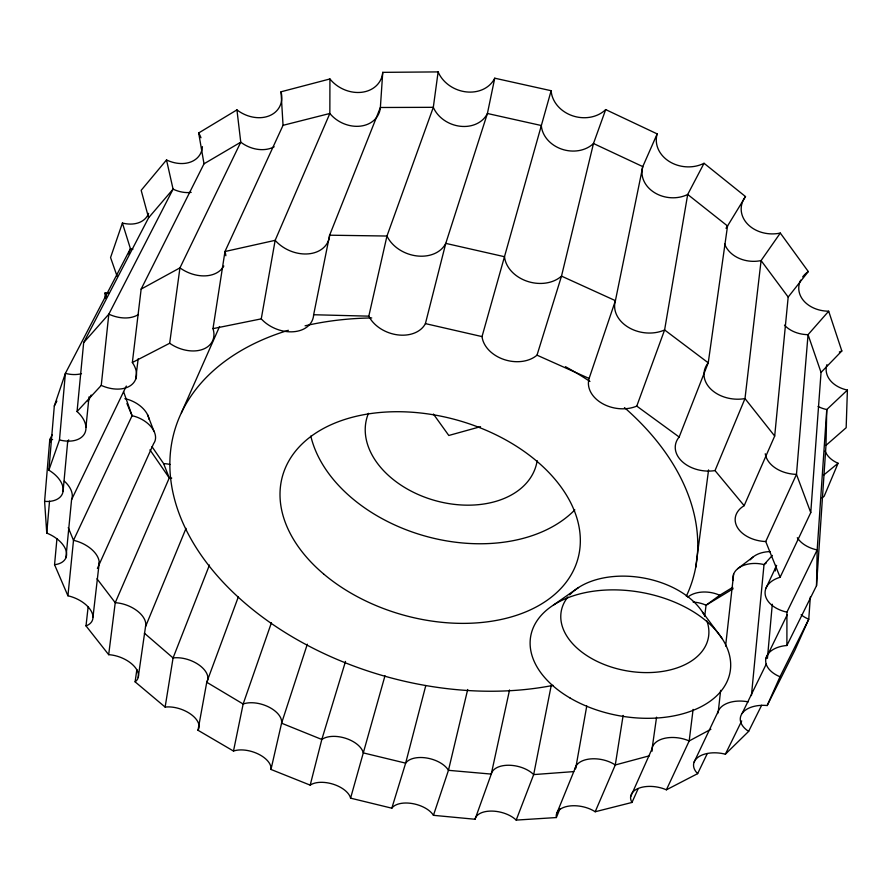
<?xml version="1.0" encoding="UTF-8"?>
<svg xmlns="http://www.w3.org/2000/svg" width="892" height="892" viewBox="0 0 892 892"><rect width="100%" height="100%" fill="white"/><g stroke="black" fill="none" stroke-linecap="round" stroke-linejoin="round"><path stroke-width="1.34" d="M88.163 606.649L86.011 625.894L108.679 654.672A23.984 13.302 20.7 0 1 133.61 665.644A23.984 13.302 20.7 0 1 135.116 681.845L165.131 707.077A23.303 12.711 19.2 0 1 190.609 714.079A23.303 12.711 19.2 0 1 197.991 730.258L233.492 751.053A22.857 12.343 17.7 0 1 258.357 754.074A22.857 12.343 17.7 0 1 270.978 769.45L310.193 785.138A22.668 12.187 16.1 0 1 333.385 784.269A22.668 12.187 16.1 0 1 350.578 798.15L391.822 808.185A22.735 12.232 14.5 0 1 412.405 803.569A22.735 12.232 14.5 0 1 433.445 815.321L475.046 819.257A23.047 12.499 13 0 1 492.072 811.084A23.047 12.499 13 0 1 516.189 820.094L556.363 817.551A23.605 12.967 11.4 0 1 568.895 806.089A23.605 12.967 11.4 0 1 595.187 811.753L631.982 802.454A24.396 13.67 10 0 1 639.062 788.115A24.396 13.67 10 0 1 666.402 789.81L697.644 773.643A25.377 14.584 8.5 0 1 698.358 757.029A25.377 14.584 8.5 0 1 725.374 754.197L748.644 731.373A26.515 15.733 7.3 0 1 742.2 713.321A26.515 15.733 7.3 0 1 767.187 705.527L779.998 676.749A27.708 17.082 6.3 0 1 765.916 658.463A27.708 17.082 6.3 0 1 786.9 645.496L786.922 612.146L817.172 549.951L826.773 409.551L847.4 390.072A28.878 21.04 1.4 0 1 826.929 364.65M132.351 362.509L141.148 289.097L204.012 163.805L198.671 132.975L236.938 109.883A30.295 23.66 29.9 0 0 269.362 115.782A30.295 23.66 29.9 0 0 281.036 91.787L329.928 78.964L329.85 113.474L275.16 240.338L261.256 318.868L212.987 328.646A30.306 20.895 24.9 0 1 202.172 349.564A30.306 20.895 24.9 0 1 169.67 343.264L132.351 362.509A29.414 19.39 25.6 0 1 130.968 385.277A29.414 19.39 25.6 0 1 101.253 385.4L77.058 411.535A28.321 17.84 25.4 0 1 84.238 434.214A28.321 17.84 25.4 0 1 59.485 439.946L48.87 470.173A27.128 16.413 24.7 0 1 63.098 491.191A27.128 16.413 24.7 0 1 44.6 501.371L46.763 533.104A25.946 15.153 23.5 0 1 66.253 551.356A25.946 15.153 23.5 0 1 54.557 564.714L67.926 595.789A24.887 14.116 22.2 0 1 90.917 610.585A24.887 14.116 22.2 0 1 86.011 625.894M786.9 645.496L816.514 585.687L817.172 549.951A29.927 19.981 4.4 0 1 797.292 537.686M816.514 585.687L825.981 445.364L826.773 409.551A27.641 19.97 2.5 0 1 818.076 406.473M847.4 390.072L846.162 427.725L825.981 445.364M786.922 612.146A28.867 18.587 5.8 0 1 765.303 595.142A28.867 18.587 5.8 0 1 780.121 577.28L765.737 541.544A29.871 20.126 6 0 1 737.506 527.607A29.871 20.126 6 0 1 744.162 505.675L774.691 436.043L788.182 297.058L808.297 271.547L780.31 233.057A30.607 24.43 2.3 0 1 747.563 224.059A30.607 24.43 2.3 0 1 745.5 196.563L704.044 163.281A30.986 25.734 6.2 0 1 669.268 161.485A30.986 25.734 6.2 0 1 657.181 133.9L605.69 109.593A31.108 26.392 13.5 0 1 572.363 115.726A31.108 26.392 13.5 0 1 551.133 90.716L494.737 78.195A31.075 26.18 21.8 0 1 466.293 91.898A31.075 26.18 21.8 0 1 438.128 71.906L382.746 72.352L380.371 107.497L329.627 235.198L313.649 314.742A30.908 22.188 22.8 0 1 293.557 331.735A30.908 22.188 22.8 0 1 261.256 318.868M810.326 597.016L808.765 619.193L794.962 650.09L767.187 705.527M780.121 577.28L810.761 512.61L821.041 372.41L808.052 334.667A28.566 21.553 2.3 0 1 784.469 325.156M44.6 501.371L49.785 439.511L52.305 434.582M48.87 470.173L54.312 405.983L65.384 373.38L130.422 248.667L122.405 223.045A28.321 20.215 29.5 0 0 148.585 213.344M46.763 533.104L49.517 501.215M59.485 439.946L65.384 373.38A29.336 19.167 26.7 0 0 81.484 373.659M767.432 658.318L772.294 604.241M775.282 570.958L775.784 565.405M54.557 564.714L56.943 538.712M63.076 491.314L67.759 440.793M77.058 411.535L83.67 342.606L148.607 217.771L173.07 189.137L166.514 159.947A29.425 21.943 30.3 0 0 202.395 146.645M751.432 695.548L764.02 564.603L772.316 555.437M65.919 557.756L71.572 499.665L126.307 386.058M67.926 595.789L73.501 540.318L132.083 415.717L123.542 391.577M85.933 427.346L89.01 396.895M101.253 385.4L108.824 314.162L173.07 189.137A28.143 20.795 29.2 0 0 191.189 192.382M720.647 690.352L718.328 711.102L694.143 762.036M725.597 646.087L733.637 574.158M92.991 617.019L99.235 562.707M135.662 379.212L138.16 358.796M693.106 709.408L689.182 740.951L666.402 789.81M704.702 616.171L706.063 605.2L719.71 595.265L732.756 587.337M108.679 654.672L115.235 602.713L169.268 477.934L163.626 463.617L151.986 446.658M695.682 567.423L708.582 469.928M169.67 343.264L179.95 267.868L240.762 142.185L236.938 109.883M438.128 71.906L433.311 107.319L386.961 236.034L368.809 316.158A31.231 23.025 19.1 0 0 397.531 334.857A31.231 23.025 19.1 0 0 425.417 323.618L482.026 336.596A31.287 23.203 14.5 0 0 504.002 359.509A31.287 23.203 14.5 0 0 537.006 355.172L589.11 378.453A31.097 22.668 10.2 0 0 602.055 403.362A31.097 22.668 10.2 0 0 636.765 406.105L679.158 437.024A30.64 21.564 7.4 0 0 682.112 461.51A30.64 21.564 7.4 0 0 715.027 470.586L744.162 505.675M656.568 717.168L652.074 748.789L630.599 796.857M135.116 681.845L136.866 669.569M138.215 677.418L145.53 626.641L186.038 528.343M212.987 328.646L224.974 251.522L283.043 125.326L281.036 91.787M623.129 715.429L615.279 764.968L595.187 811.753M165.131 707.077L173.07 657.95L209.464 565.015M575.63 768.77L586.758 705.996M197.991 730.258L206.754 682.269L238.342 596.859M551.267 685.257L533.672 774.591L516.189 820.094M233.492 751.053L243.148 704.022L271.436 622.705M494.737 78.195L487.411 113.496L445.766 243.382L425.417 323.618M509.544 689.962L491.269 774.089L475.046 819.257M270.978 769.45L281.582 723.2L307.316 644.191M467.698 689.494L448.453 770.32L433.445 815.321M310.193 785.138L321.822 739.468L345.505 661.418M425.796 685.535L405.648 763.139L391.822 808.185M350.578 798.15L384.987 675.757M482.026 336.596L551.133 90.716M537.006 355.172L561.503 276.119L593.481 143.512L605.69 109.593M589.11 378.453L615.413 300.66L642.775 166.603L657.181 133.9M122.405 223.045L110.563 257.543L117.131 276.342M128.571 253.897L130.422 248.667A27.139 19.211 28.5 0 0 132.93 249.214M636.765 406.105L664.607 329.951L687.699 194.467L704.044 163.281M679.158 437.024L708.237 362.821L727.538 225.999L745.5 196.563M557.165 812.445L576.042 766.061M556.363 817.551L560.02 808.598M715.027 470.586L744.998 398.579L761.088 260.575L780.31 233.057M825.122 450.984A27.708 19.368 2.6 0 0 838.079 463.26L824.163 496.242L821.978 497.926M181.41 412.751L219.532 326.583M631.982 802.454L638.181 788.628M97.395 568.438L153.625 443.614A23.928 15.376 23.9 0 0 132.083 415.717L126.932 403.518M765.737 541.544L796.478 474.388L808.052 334.667L828.679 311.208A29.882 22.791 1.1 0 1 800.693 280.099M766.094 587.917L776.642 565.428M697.644 773.643L707.289 753.562M765.894 658.575L787.179 614.889M742.133 713.422L766.418 663.748M725.374 754.197L741.698 720.926M748.644 731.373L761.645 705.249M67.48 442.354L68.729 439.868M88.029 401.255L91.14 395.022M779.998 676.749L808.765 619.193A28.678 18.319 5.1 0 1 801.094 614.755M54.312 405.983L56.865 401.054M166.514 159.947L141.17 190.33L148.607 217.771M83.67 342.606L108.824 314.162A30.506 20.873 27.1 0 0 138.472 314.475M821.041 372.41L841.836 350.98L828.679 311.208M823.729 475.001L838.079 463.26M737.751 568.661L752.959 557.076M766.195 563.03L764.02 564.603A24.396 15.866 6.6 0 0 733.291 580.469M553.408 605.099L578.551 587.516M733.179 588.742L706.063 605.2A23.471 14.919 8.5 0 0 693.106 602.089M204.012 163.805L240.762 142.185A28.945 22.345 28.6 0 0 274.178 146.779M141.148 289.097L179.95 267.868A31.454 22.568 26.5 0 0 223.825 266.006M710.891 729.277L689.182 740.951A25.121 14.573 9.4 0 0 663.369 738.621A25.121 14.573 9.4 0 0 652.141 751.142M480.532 426.666L448.799 435.474L433.412 414.044M649.476 755.78L615.279 764.968A24.274 13.815 11 0 0 590.437 758.925A24.274 13.815 11 0 0 575.117 768.692M283.043 125.326L329.85 113.474A29.458 23.694 26.1 0 0 360.446 126.129A29.458 23.694 26.1 0 0 380.371 107.497L433.311 107.319A29.692 24.586 21 0 0 460.272 126.263A29.692 24.586 21 0 0 487.411 113.496L541.31 125.516A29.737 24.775 13.8 0 0 561.692 149.131A29.737 24.775 13.8 0 0 593.481 143.512L642.775 166.603A29.603 24.195 7.4 0 0 654.494 192.627A29.603 24.195 7.4 0 0 687.699 194.467L727.538 225.999A29.235 23.036 3.7 0 0 726.01 228.307M573.757 771.602L533.672 774.591A23.683 13.302 12.7 0 0 508.919 765.247A23.683 13.302 12.7 0 0 491.269 774.089L448.453 770.32A23.337 13.023 14.4 0 0 426.9 758.044A23.337 13.023 14.4 0 0 405.648 763.139L363.278 752.893A23.281 12.967 16.1 0 0 345.706 738.32A23.281 12.967 16.1 0 0 321.822 739.468L281.582 723.2A23.482 13.135 17.9 0 0 268.715 706.988A23.482 13.135 17.9 0 0 243.148 704.022L206.754 682.269A23.95 13.536 19.6 0 0 199.262 665.131A23.95 13.536 19.6 0 0 173.07 657.95L144.359 633.164M313.649 314.742L368.809 316.158M774.691 436.043L744.998 398.579A31.811 23.326 5.8 0 1 710.902 389.18A31.811 23.326 5.8 0 1 708.237 362.821L664.607 329.951A32.279 24.586 9.1 0 1 628.514 327.409A32.279 24.586 9.1 0 1 615.413 300.66L561.503 276.119A32.458 25.199 14.2 0 1 527.083 281.236A32.458 25.199 14.2 0 1 504.515 256.718L445.766 243.382A32.402 24.998 19.9 0 1 416.631 255.904A32.402 24.998 19.9 0 1 386.961 236.034L329.627 235.198A32.09 24.039 24.2 0 1 308.599 253.841A32.09 24.039 24.2 0 1 275.16 240.338L224.974 251.522A31.454 22.568 26.5 0 1 225.832 255.736M96.983 578.785L115.235 602.713A24.686 14.183 21.2 0 1 145.53 626.641M788.182 297.058L761.088 260.575A29.235 23.036 3.7 0 1 724.583 243.772M702.483 612.09L722.297 638.772M149.945 449.847L169.268 477.934A23.081 14.54 22 0 1 171.743 478.112M68.249 527.596L73.501 540.318A25.645 15.064 22.9 0 1 98.956 565.171M147.503 414.59L153.87 431.014M109.147 292.832A27.117 18.62 28 0 1 105.055 292.922L106.527 296.802M810.761 512.61L796.478 474.388A31.008 21.709 4.4 0 1 765.258 453.76M49.963 442.231L49.785 439.511A28.053 17.584 25.8 0 0 52.595 439.589M105.055 292.922L105.2 298.419M717.703 713.533A26.18 15.588 7.8 0 1 748.221 701.859M64.291 481.111A26.782 16.201 24.4 0 1 71.572 499.665M163.626 463.617A23.917 15.153 22.3 0 1 170.182 464.509M124.88 398.646A24.831 16.056 24.3 0 1 149.098 419.374M198.671 132.975A29.425 21.943 30.3 0 1 200.979 137.758M382.746 72.352A30.841 25.166 27.5 0 1 361.907 92.255A30.841 25.166 27.5 0 1 329.928 78.964M802.677 276.899A29.882 22.791 1.1 0 1 808.297 271.547M839.327 352.005A28.878 21.04 1.4 0 1 841.836 350.98M750.328 559.786A25.333 16.591 6.1 0 1 770.186 551.602M687.743 597.138A24.329 15.554 8.1 0 1 719.71 595.265M706.899 620.943A74.738 47.176 10 0 1 627.043 670.896A74.738 47.176 10 0 1 567.925 596.938M569.698 594.886A74.738 47.176 10 0 1 640.969 577.559A74.738 47.176 10 0 1 704.892 616.283M624.467 407.611A269.551 178.478 15.7 0 1 686.305 596.235M553.107 685.368A269.551 178.478 15.7 0 1 205.584 561.324A269.551 178.478 15.7 0 1 288.35 330.296M305.075 325.825A269.551 178.478 15.7 0 1 371.73 317.953M565.45 366.679A269.551 178.478 15.7 0 1 589.947 381.442M574.838 509.867A146.689 101.777 15.7 0 1 425.283 536.114A146.689 101.777 15.7 0 1 310.806 436.077M537.162 460.651A87.907 60.924 15.7 0 1 435.017 500.546A87.907 60.924 15.7 0 1 368.463 413.319M570.189 698.09A101.287 62.663 10.2 0 0 729.979 672.568A101.287 62.663 10.2 0 0 591.039 591.574A101.287 62.663 10.2 0 0 570.189 698.09M323.573 573.924A153.379 101.13 15.7 0 0 575.072 566.922A153.379 101.13 15.7 0 0 391.867 411.792A153.379 101.13 15.7 0 0 323.573 573.924"/></g></svg>
